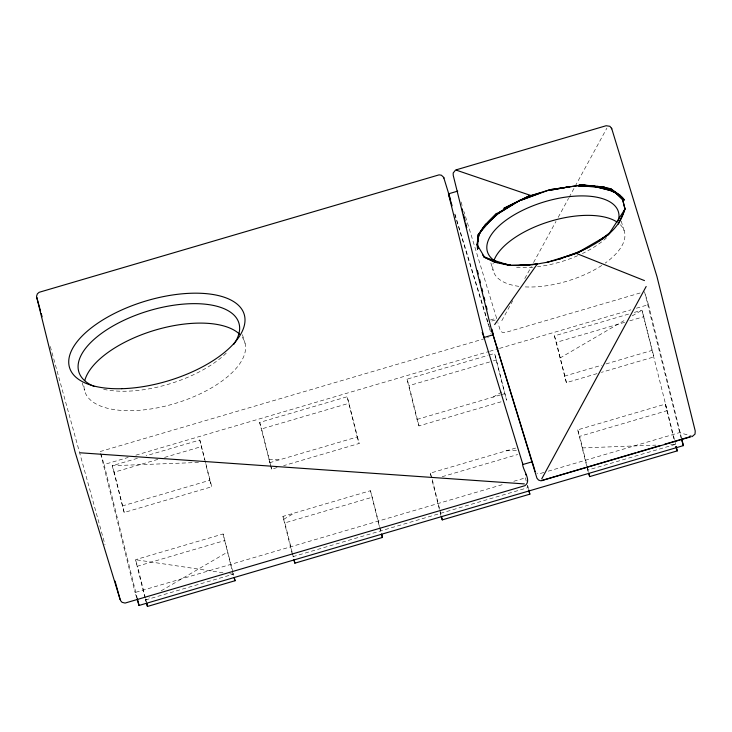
<?xml version="1.0" encoding="UTF-8"?>
<svg xmlns="http://www.w3.org/2000/svg" width="732" height="732" viewBox="0 0 732 732"><rect width="100%" height="100%" fill="white"/><g stroke="black" fill="none" stroke-linecap="round" stroke-linejoin="round"><path stroke-width="0.55" stroke-dasharray="3.66 2.75" d="M501.804 320.708L512.757 300.651M524.798 278.572L531.368 266.54M533.555 262.523L556 221.393M558.187 217.377L568.59 198.317M569.139 197.311L574.611 187.282M575.16 186.276L606.91 128.091M146.153 602.125L145.494 599.966L149.41 597.678M161.168 590.816L227.56 552.065M283.641 519.327L294.447 513.022M493.048 397.101L503.845 390.797M559.925 358.067L625.384 319.857M632.219 315.867L641.991 310.167L674.547 439.996M490.385 319.976L496.58 318.155L464.042 211.749M491.748 321.019L496.909 319.5L496.58 318.155M640.134 292.983L504.87 332.639A4.566 4.063 -13.9 0 1 500.084 329.867L497.861 322.611M100.138 451.553L485.417 338.413M137.378 598.803L104.1 464.509L128.191 457.436M135.859 455.185L488.546 351.625M489.644 351.305L498.401 348.725M499.498 348.405L630.938 309.81M636.41 308.209L648.461 304.668L644.828 292.782M137.406 458.333L112.225 465.726L124.184 512.482L211.749 486.762L199.79 440.014L146.162 455.762M277.062 467.592L271.59 469.194L259.631 422.446L347.188 396.735L359.156 443.482L283.632 465.662M501.081 401.804L418.988 425.914L417.011 419.436L407.029 379.158L488.024 355.377M489.122 355.057L494.594 353.446L506.553 400.203L494.594 353.446M597.038 373.631L566.394 382.635L554.426 335.878L629.95 313.699M634.333 312.418L641.991 310.167L653.951 356.914L601.42 372.35M124.184 512.482L114.21 472.204L157.993 459.348M164.554 457.427L201.776 446.493M270.511 464.838L261.608 428.925L349.173 403.213M418.988 425.914L409.005 385.645L492.197 361.215M493.295 360.894L496.571 359.934M566.394 382.635L556.412 342.356L625.366 322.107M629.749 320.826L643.977 316.645M122.207 505.995L209.773 480.284L205.289 462.203M269.605 462.716L357.17 437.004L347.188 396.735M417.011 419.436L500.377 394.951M501.429 394.639L504.577 393.715M564.409 376.147L601.622 365.222M606.005 363.932L651.974 350.436M232.886 572.021L223.077 533.976L135.512 559.696L144.954 597.788M292.352 554.481L282.918 516.408L370.474 490.696L379.743 526.564M431.395 477.484L430.315 473.128L515.786 448.03M586.597 465.68L577.713 429.84L665.278 404.128L667.264 410.615L579.698 436.327L586.982 465.717M145.32 597.742L137.497 566.175L225.063 540.463M292.178 552.276L284.894 522.895L372.46 497.174M442.146 476.715L517.67 454.535M136.719 597.898L135.063 592.499L503.927 484.181M513.782 481.29L522.538 478.719A4.566 4.063 -13.9 0 0 525.073 476.98M543.858 472.46L540.573 473.421A4.566 4.063 -13.9 0 1 536.794 473.018M548.231 471.179L679.424 432.649L692.033 436.153M145.494 599.966L233.06 574.254L232.236 570.923M292.892 556.677L527.864 487.686L527.314 485.49M588.354 472.277L587.695 470.118L675.261 444.406L674.447 441.14M198.482 462.459L112.225 465.726L114.21 472.204M268.882 459.797L281.134 459.33M506.352 450.802L517.487 450.381M582.196 447.929L655.963 445.129M670.722 444.571L675.261 444.406M222.995 572.753L135.512 559.696L137.497 566.175M229.702 573.751L233.06 574.254M621.212 221.101L624.515 231.898M681.08 438.056L644.499 291.702M554.426 335.878L556.412 342.356M577.713 429.84L579.698 436.327M490.861 262.907L493.167 270.474M461.059 201.977L462.386 206.314M454.901 213.964L488.756 324.816M454.764 214.476L487.631 322.226M487.942 323.26L490.477 331.559M407.029 379.158L409.005 385.645M430.315 473.128L431.633 477.447M440.957 515.557L431.66 478.572M357.17 437.004L359.156 443.482M242.429 334.68L245.074 343.326M259.631 422.446L261.608 428.925M282.918 516.408L284.894 522.895M209.773 480.284L211.749 486.762M82.222 382.9L84.537 390.458M100.796 453.712L104.1 464.509M489.086 325.896L490.541 331.569M50.307 346.483L105.015 544.745M648.461 304.668L681.465 437.846M674.767 440.902L675.892 445.44M665.278 404.128L674.181 440.051M587.247 466.806L588.601 472.241M586.872 466.787L587.695 470.118M527.681 485.462L528.495 488.729M525.411 477.795L526.226 481.098M432.292 479.606L441.195 515.529M380.009 527.653L381.088 532.008M370.474 490.696L379.377 526.61M379.652 527.699L380.457 530.965M270.776 465.927L271.59 469.194M292.452 553.365L293.523 557.72M233.151 573.11L233.691 575.288M199.79 440.014L204.74 459.98M223.077 533.976L231.962 569.816M145.586 598.822L146.4 602.088M100.687 453.767L135.063 592.499M226.225 353.117A83.677 37.991 -17 0 1 103.249 389.232M620.343 224.742A68.46 31.083 -17 0 1 605.181 263.108M601.768 265.442A68.46 31.083 -17 0 1 523.435 286.798M518.842 286.34A68.46 31.083 -17 0 1 493.212 262.989M606.563 237.754A68.46 31.083 -17 0 1 582.398 253.528M577.612 255.715A68.46 31.083 -17 0 1 537.471 266.723M533.024 267.18A68.46 31.083 -17 0 1 516.417 267.272M242.265 337.269A83.677 37.991 -17 0 1 175.113 403.46A83.677 37.991 -17 0 1 84.052 384.858M490.934 333.289A4.566 4.063 -13.9 0 1 490.943 334.002M488.354 337.489A4.566 4.063 -13.9 0 1 487.613 337.772"/><path stroke-width="1.1" d="M36.6 296.103L37.359 293.852L39.135 292.297L439.072 174.857L441.405 175.213L443.665 177.364L450.592 199.836M477.694 241.862C478.344 229.729 488.537 221.247 496.644 213.332L478.161 234.679L477.145 244.708L477.557 249.292L478.161 234.679L485.7 224.111M624.295 210.715L624.863 208.583L622.639 199.58L615.31 192.415L603.854 187.108L597.129 186.312M644.471 280.594L576.322 253.409C596.406 243.912 619.428 232.209 624.863 208.583L622.639 199.58L615.31 192.415L603.415 187.593C610.799 191.144 619.72 192.699 624.515 200.065L610.918 188.838L603.854 187.108L579.378 184.546L610.918 188.838L620.169 195.316L603.854 187.108L579.131 184.967L594.878 186.102M618.421 224.111L625.494 208.281L608.512 234.679L576.322 253.409M541.735 478.847L646.164 286.496M484.017 226.883L478.865 234.743L477.145 244.708L484.355 256.895L487.997 258.872M494.676 324.578L537.041 264.298L509.536 265.377L495.171 262.34L483.706 257.042L509.536 265.377L518.512 265.515L537.041 264.298M611.577 230.836L607.615 234.89L602.354 238.842M609.884 232.767L598.675 241.066M530.279 195.325L503.945 208.291L530.279 195.325L456.42 170.199M589.233 246.775L575.993 253.29L567.611 256.52M581.849 250.683L557.967 259.494L561.197 258.552M692.124 436.638L695.025 434.085L695.226 430.974L656.97 276.605L611.787 128.823L609.939 126.307L606.123 125.73L455.597 170.007L453.181 173.017L453.236 175.378L491.492 329.748L536.931 478.188L538.523 480.046L540.765 480.805M557.976 259.494L576.139 253.299L547.014 262.34L556.906 259.86M541.524 480.567L635.321 452.888M637.499 452.239L660.401 445.486M664.766 444.196L680.037 439.694M682.215 439.044L689.855 436.794M542.311 480.421L691.008 436.766M491.492 329.748L532.173 461.791L522.886 464.518L484.053 337.479L448.451 193.843L457.738 191.116M493.331 334.753L484.053 337.479L482.205 332.474M137.049 598.977L139.025 605.465L683.386 445.614L681.739 438.953M146.482 603.205L147.471 606.444L235.036 580.732L234.231 577.466M293.889 559.925L294.877 563.164L382.443 537.453L381.628 534.186M441.286 516.636L442.274 519.876L529.84 494.164L528.76 489.818M588.684 473.357L589.681 476.596L677.237 450.885L676.139 446.447M541.561 480.723L542.339 480.576M537.398 263.996L547.115 262.248M529.995 264.838L521.651 265.359M532.054 264.627L537.215 264.096L518.512 265.515M79.907 452.769L524.368 483.907M505.19 264.307L510.378 265.048L499.91 263.053M495.171 262.34L484.355 256.895A137.543 63.025 -41 0 1 482.489 254.8M120.487 600.524L122.07 602.335L125.099 603.067L524.972 485.664C532.31 480.384 522.126 469.697 522.557 463.173M611.495 128.082L611.787 128.823M443.683 177.419L443.949 178.105M681.41 439.136L683.386 445.614M675.92 446.566L677.237 450.885M532.155 461.489L534.689 469.779M448.451 193.843L452.102 205.784M528.852 490.925L529.84 494.164M381.445 534.204L382.443 537.453M234.048 577.493L235.036 580.732M40.58 311.237L36.627 296.918L74.966 451.607L120.213 599.819L115.043 581.098M41.184 313.442L42.099 316.746M589.141 474.418L589.681 476.596M462.121 208.794L462.935 212.106M463.484 214.32L465.131 220.945M465.68 223.159L466.769 227.579M477.447 270.666L478.271 273.978M479.643 279.505L480.467 282.817M481.83 288.344L482.653 291.665M484.026 297.183L484.84 300.504M486.213 306.022L487.036 309.343M491.959 329.226L493.057 333.646M441.469 516.618L442.274 519.876M294.063 559.898L294.877 563.164M146.665 603.177L147.471 606.444M137.378 598.803L139.025 605.465M93.916 386.313A83.677 37.991 -17 0 1 148.834 310.789A83.677 37.991 -17 0 1 233.627 344.543M84.756 380.622A83.677 37.991 -17 0 1 154.653 330.278A83.677 37.991 -17 0 1 239.593 334.204M497.879 262.678A68.46 31.083 -17 0 1 538.505 203.743A68.46 31.083 -17 0 1 618.275 220.927M493.78 260.995A68.46 31.083 -17 0 1 548.643 221.805A68.46 31.083 -17 0 1 617.241 222.199M478.554 248.377A137.543 63.025 -41 0 1 477.154 244.708M525.869 474.244A4.566 4.063 -13.9 0 1 525.869 474.958M535.284 471.472A4.566 4.063 -13.9 0 1 535.01 470.822M497.714 213.918L486.332 224.358L497.714 213.918L521.221 199.58L497.174 213.579L512.876 204.31L497.714 213.918M540.317 192.937L521.55 200.037L549.997 189.689L578.921 185.47L549.997 189.689L530.508 195.737L540.317 192.937M569.469 186.761L550.08 190.229L569.469 186.761M595.692 186.761L578.756 186.047L595.692 186.761L609.454 190.229L595.692 186.761M121.732 388.701A91.28 41.44 -17 0 0 244.442 315.254A91.28 41.44 -17 0 0 104.447 318.942A91.28 41.44 -17 0 0 121.732 388.701"/></g></svg>
